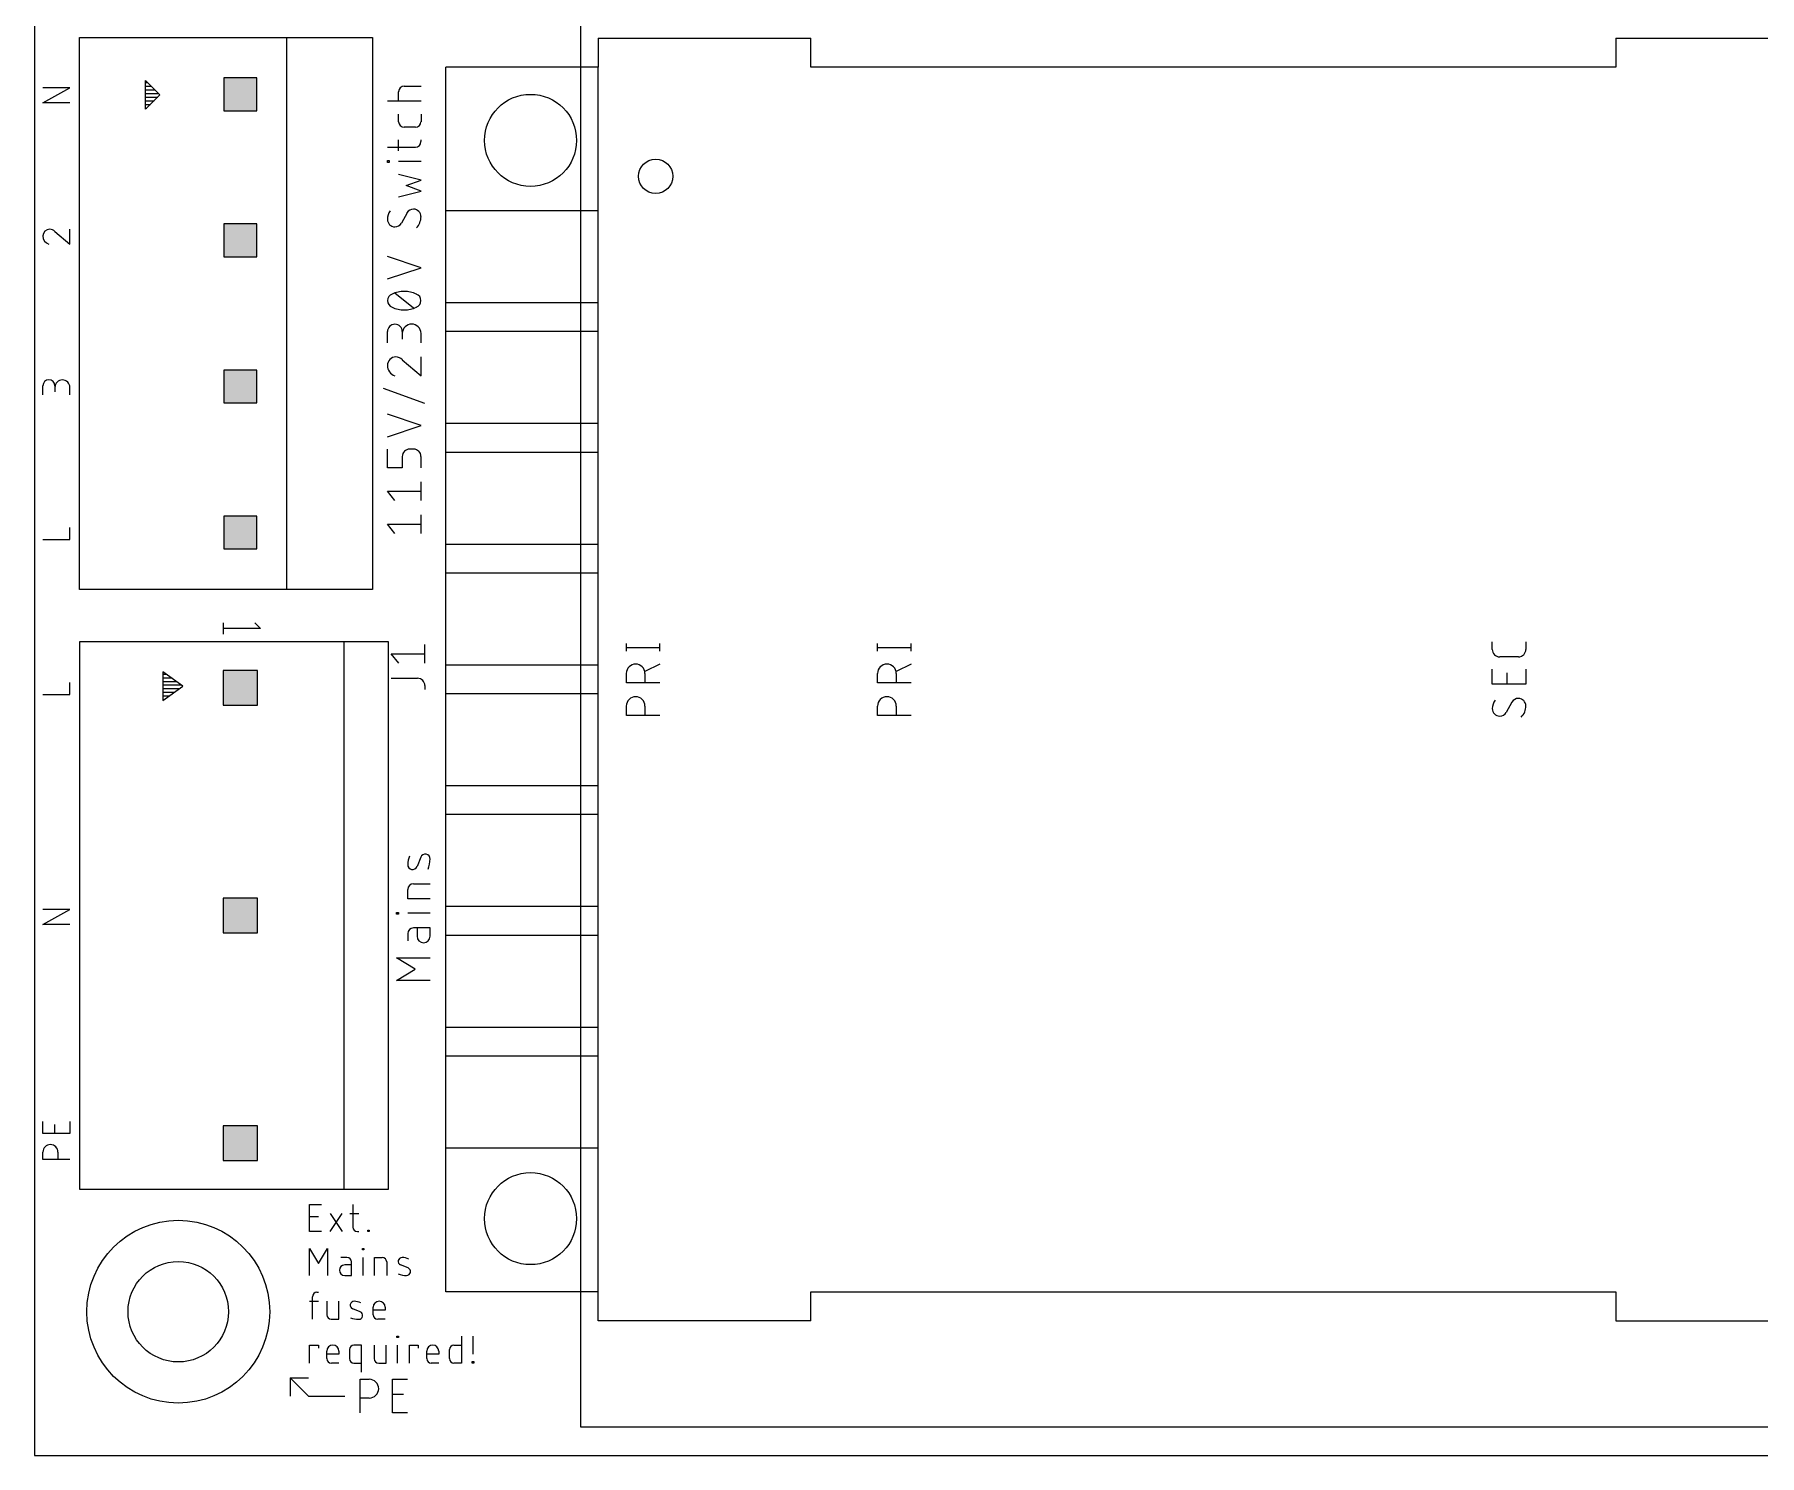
# Model space of a CAD drawing. Extents: x 0 to 3.54, y 0 to 3.31.
# Drawn here: x 0 to 2.362, y 0 to 1.946 of the extents above; entities that cross this region are included whole.
import ezdxf

# ---------------------------------------------------------------- set-up
doc = ezdxf.new("R2010")
doc.units = 0
doc.layers.add('DRAWING', color=7, linetype='Continuous')

# ---------------------------------------------------------------- blocks, each defined once
blk = doc.blocks.new('RECT')
at = {"linetype": 'Continuous'}
blk.add_hatch(color=7, dxfattribs=at).paths.add_polyline_path([(-0.0197, -0.0197), (0.0197, -0.0197), (0.0197, 0.0197), (-0.0197, 0.0197)])
blk.add_lwpolyline([(-0.0197, -0.0197), (0.0197, -0.0197), (0.0197, 0.0197), (-0.0197, 0.0197)], close=True, dxfattribs=at)

msp = doc.modelspace()

# ---------------------------------------------------------------- linework, layer by layer
at = {"layer": 'DRAWING'}
for p, q in [((0, 3.3071), (0, 0)), ((0.7482, 0.0389), (0.7482, 2.0861)), ((0.0614, 1.1858), (0.0614, 1.9417)), ((0.0614, 1.9417), (0.3449, 1.9417)), ((0.3449, 1.9417), (0.3449, 1.1858)), ((0.3449, 1.9417), (0.463, 1.9417)), ((0.463, 1.9417), (0.463, 1.1858)), ((0.7719, 1.9405), (0.7719, 1.9011)), ((0.7719, 1.9405), (1.0632, 1.9405)), ((1.0632, 1.9011), (1.0632, 1.9405)), ((2.1656, 1.9405), (2.1656, 1.9011)), ((2.1656, 1.9405), (2.4569, 1.9405)), ((0.5632, 0.2239), (0.5632, 1.9011)), ((0.7719, 1.9011), (0.5632, 1.9011)), ((0.7719, 0.2239), (0.7719, 1.9011)), ((2.1656, 1.9011), (1.0632, 1.9011)), ((0.0115, 1.8522), (0.0485, 1.8728)), ((0.0485, 1.8728), (0.0115, 1.8728)), ((0.152, 1.8827), (0.1717, 1.863)), ((0.152, 1.8433), (0.152, 1.8827)), ((0.152, 1.88), (0.1546, 1.88)), ((0.152, 1.875), (0.1596, 1.875)), ((0.152, 1.87), (0.1646, 1.87)), ((0.4986, 1.8546), (0.4986, 1.8673)), ((0.5063, 1.875), (0.5293, 1.875)), ((0.0485, 1.8522), (0.0115, 1.8522)), ((0.152, 1.865), (0.1696, 1.865)), ((0.1717, 1.863), (0.152, 1.8433)), ((0.152, 1.86), (0.1687, 1.86)), ((0.152, 1.855), (0.1637, 1.855)), ((0.152, 1.85), (0.1587, 1.85)), ((0.152, 1.845), (0.1537, 1.845)), ((0.5293, 1.8546), (0.4833, 1.8546)), ((0.4986, 1.8263), (0.4986, 1.8365)), ((0.5293, 1.8365), (0.5293, 1.8263)), ((0.4986, 1.7862), (0.4986, 1.8016)), ((0.5216, 1.8186), (0.5063, 1.8186)), ((0.5293, 1.799), (0.5293, 1.8016)), ((0.4833, 1.7914), (0.5216, 1.7914)), ((0.4833, 1.7705), (0.4833, 1.7731)), ((0.4833, 1.7731), (0.4858, 1.7731)), ((0.4858, 1.7731), (0.4858, 1.7705)), ((0.5293, 1.7718), (0.4986, 1.7718)), ((0.4858, 1.7705), (0.4833, 1.7705)), ((0.5293, 1.7464), (0.4986, 1.7541)), ((0.4986, 1.7234), (0.5293, 1.7311)), ((0.5088, 1.7388), (0.5293, 1.7464)), ((0.5293, 1.7311), (0.5088, 1.7388)), ((0.5101, 1.7014), (0.5024, 1.6874)), ((0.7719, 1.7042), (0.5632, 1.7042)), ((0.7719, 1.5782), (0.7719, 1.7042)), ((0.0485, 1.6585), (0.0485, 1.679)), ((0.0279, 1.6759), (0.0485, 1.6585)), ((0.5293, 1.6263), (0.4833, 1.6416)), ((0.4833, 1.6109), (0.5293, 1.6263)), ((0.519, 1.5711), (0.4935, 1.5915)), ((0.7719, 1.5782), (0.5632, 1.5782)), ((0.4833, 1.5235), (0.4833, 1.5388)), ((0.5037, 1.5388), (0.5037, 1.5286)), ((0.5293, 1.5235), (0.5293, 1.5363)), ((0.7719, 1.5389), (0.5632, 1.5389)), ((0.7719, 1.4129), (0.7719, 1.5389)), ((0.5037, 1.5002), (0.5293, 1.4785)), ((0.5293, 1.4785), (0.5293, 1.5041)), ((0.0115, 1.4522), (0.0115, 1.4646)), ((0.0279, 1.4646), (0.0279, 1.4563)), ((0.0485, 1.4522), (0.0485, 1.4625)), ((0.5344, 1.4406), (0.4781, 1.461)), ((0.5293, 1.4103), (0.4833, 1.4256)), ((0.4833, 1.3949), (0.5293, 1.4103)), ((0.7719, 1.4129), (0.5632, 1.4129)), ((0.4833, 1.3525), (0.4833, 1.3781)), ((0.519, 1.3781), (0.5139, 1.3781)), ((0.7719, 1.3735), (0.5632, 1.3735)), ((0.7719, 1.2475), (0.7719, 1.3735)), ((0.5037, 1.3525), (0.4833, 1.3525)), ((0.5037, 1.3678), (0.5037, 1.3525)), ((0.5293, 1.3525), (0.5293, 1.3678)), ((0.5293, 1.3075), (0.5293, 1.3331)), ((0.4935, 1.3075), (0.4833, 1.3203)), ((0.4833, 1.3203), (0.5293, 1.3203)), ((0.5293, 1.2625), (0.5293, 1.2881)), ((0.0115, 1.2543), (0.0485, 1.2543)), ((0.0485, 1.2543), (0.0485, 1.2707)), ((0.4935, 1.2625), (0.4833, 1.2753)), ((0.4833, 1.2753), (0.5293, 1.2753)), ((0.7719, 1.2475), (0.5632, 1.2475)), ((0.7719, 1.2082), (0.5632, 1.2082)), ((0.7719, 1.0822), (0.7719, 1.2082)), ((0.3449, 1.1858), (0.0614, 1.1858)), ((0.463, 1.1858), (0.3449, 1.1858)), ((0.2583, 1.1402), (0.2583, 1.1244)), ((0.3016, 1.1402), (0.3094, 1.1323)), ((0.0614, 1.1142), (0.0614, 0.3646)), ((0.4236, 1.1142), (0.0614, 1.1142)), ((0.3094, 1.1323), (0.2583, 1.1323)), ((0.4846, 1.1142), (0.4236, 1.1142)), ((0.4236, 1.1142), (0.4236, 0.3646)), ((0.4846, 0.3646), (0.4846, 1.1142)), ((0.5346, 1.085), (0.5346, 1.1106)), ((0.8105, 1.1014), (0.8105, 1.1116)), ((0.8565, 1.1014), (0.8565, 1.1116)), ((1.1546, 1.1014), (1.1546, 1.1116)), ((1.2006, 1.1014), (1.2006, 1.1116)), ((1.9963, 1.1037), (1.9963, 1.1139)), ((2.0423, 1.1139), (2.0423, 1.1037)), ((0.4988, 1.085), (0.4886, 1.0978)), ((0.4886, 1.0978), (0.5346, 1.0978)), ((0.8105, 1.1065), (0.8565, 1.1065)), ((1.1546, 1.1065), (1.2006, 1.1065)), ((2.0321, 1.0935), (2.0065, 1.0935)), ((0.1756, 1.0732), (0.1756, 1.0339)), ((0.2031, 1.0535), (0.1756, 1.0732)), ((0.1756, 1.07), (0.1801, 1.07)), ((0.1756, 1.065), (0.1871, 1.065)), ((0.4886, 1.0643), (0.5244, 1.0643)), ((0.7719, 1.0822), (0.5632, 1.0822)), ((0.8105, 1.058), (0.8105, 1.0708)), ((0.8565, 1.0836), (0.836, 1.0733)), ((0.836, 1.0708), (0.836, 1.058)), ((1.1546, 1.058), (1.1546, 1.0708)), ((1.2006, 1.0836), (1.1801, 1.0733)), ((1.1801, 1.0708), (1.1801, 1.058)), ((1.9963, 1.0562), (1.9963, 1.0766)), ((2.0167, 1.0562), (2.0167, 1.0715)), ((2.0423, 1.0766), (2.0423, 1.0562)), ((0.0115, 1.0418), (0.0485, 1.0418)), ((0.0485, 1.0418), (0.0485, 1.0582)), ((0.1756, 1.06), (0.1941, 1.06)), ((0.1756, 1.055), (0.2011, 1.055)), ((0.1756, 1.0339), (0.2031, 1.0535)), ((0.1756, 1.05), (0.1982, 1.05)), ((0.1756, 1.045), (0.1912, 1.045)), ((0.1756, 1.04), (0.1842, 1.04)), ((0.5346, 1.0541), (0.5346, 1.0489)), ((0.7719, 1.0428), (0.5632, 1.0428)), ((0.7719, 0.9168), (0.7719, 1.0428)), ((0.8565, 1.058), (0.8105, 1.058)), ((1.2006, 1.058), (1.1546, 1.058)), ((2.0423, 1.0562), (1.9963, 1.0562)), ((0.1756, 1.035), (0.1772, 1.035)), ((0.8105, 1.0134), (0.8105, 1.0262)), ((0.836, 1.0262), (0.836, 1.0134)), ((1.1546, 1.0134), (1.1546, 1.0262)), ((1.1801, 1.0262), (1.1801, 1.0134)), ((2.0231, 1.0315), (2.0155, 1.0175)), ((0.8565, 1.0134), (0.8105, 1.0134)), ((1.2006, 1.0134), (1.1546, 1.0134)), ((0.7719, 0.9168), (0.5632, 0.9168)), ((0.7719, 0.8775), (0.5632, 0.8775)), ((0.7719, 0.7515), (0.7719, 0.8775)), ((0.529, 0.8193), (0.5239, 0.8065)), ((0.5188, 0.7826), (0.5418, 0.7826)), ((0.5111, 0.7622), (0.5111, 0.775)), ((0.5418, 0.7622), (0.5111, 0.7622)), ((0.0115, 0.7272), (0.0485, 0.7478)), ((0.0485, 0.7478), (0.0115, 0.7478)), ((0.4958, 0.7411), (0.4958, 0.7437)), ((0.4958, 0.7437), (0.4983, 0.7437)), ((0.4983, 0.7411), (0.4958, 0.7411)), ((0.4983, 0.7437), (0.4983, 0.7411)), ((0.5418, 0.7424), (0.5111, 0.7424)), ((0.7719, 0.7515), (0.5632, 0.7515)), ((0.0485, 0.7272), (0.0115, 0.7272)), ((0.5111, 0.7147), (0.5111, 0.7045)), ((0.5418, 0.7224), (0.5188, 0.7224)), ((0.5239, 0.7224), (0.5239, 0.7109)), ((0.5418, 0.7109), (0.5418, 0.7224)), ((0.7719, 0.7121), (0.5632, 0.7121)), ((0.7719, 0.5861), (0.7719, 0.7121)), ((0.5213, 0.6659), (0.4958, 0.6813)), ((0.4958, 0.6813), (0.5418, 0.6813)), ((0.4958, 0.6506), (0.5213, 0.6659)), ((0.5418, 0.6506), (0.4958, 0.6506)), ((0.7719, 0.5861), (0.5632, 0.5861)), ((0.7719, 0.5468), (0.5632, 0.5468)), ((0.7719, 0.4208), (0.7719, 0.5468)), ((0.0115, 0.4408), (0.0115, 0.4572)), ((0.0279, 0.4408), (0.0279, 0.4531)), ((0.0485, 0.4572), (0.0485, 0.4408)), ((0.0485, 0.4408), (0.0115, 0.4408)), ((0.0115, 0.4053), (0.0115, 0.4155)), ((0.0485, 0.4053), (0.0115, 0.4053)), ((0.0321, 0.4155), (0.0321, 0.4053)), ((0.7719, 0.4208), (0.5632, 0.4208)), ((0.0614, 0.3646), (0.4236, 0.3646)), ((0.4236, 0.3646), (0.4846, 0.3646)), ((0.3765, 0.3065), (0.3765, 0.3435)), ((0.3765, 0.3435), (0.3929, 0.3435)), ((0.4049, 0.3065), (0.4213, 0.3312)), ((0.4049, 0.3312), (0.4213, 0.3065)), ((0.4319, 0.3312), (0.4442, 0.3312)), ((0.436, 0.3435), (0.436, 0.3127)), ((0.3765, 0.3271), (0.3888, 0.3271)), ((0.4565, 0.3065), (0.4565, 0.3086)), ((0.4565, 0.3086), (0.4585, 0.3086)), ((0.4585, 0.3086), (0.4585, 0.3065)), ((0.3929, 0.3065), (0.3765, 0.3065)), ((0.3765, 0.2465), (0.3765, 0.2835)), ((0.3765, 0.2835), (0.3888, 0.2629)), ((0.3888, 0.2629), (0.4012, 0.2835)), ((0.4012, 0.2835), (0.4012, 0.2465)), ((0.4421, 0.3065), (0.4442, 0.3065)), ((0.449, 0.2814), (0.449, 0.2835)), ((0.449, 0.2835), (0.4511, 0.2835)), ((0.4511, 0.2835), (0.4511, 0.2814)), ((0.4585, 0.3065), (0.4565, 0.3065)), ((0.4279, 0.2712), (0.4197, 0.2712)), ((0.4341, 0.2609), (0.4248, 0.2609)), ((0.4341, 0.2465), (0.4341, 0.265)), ((0.4511, 0.2814), (0.449, 0.2814)), ((0.45, 0.2465), (0.45, 0.2712)), ((0.4658, 0.2465), (0.4658, 0.2712)), ((0.4658, 0.2712), (0.4761, 0.2712)), ((0.4823, 0.265), (0.4823, 0.2465)), ((0.5116, 0.2568), (0.5013, 0.2609)), ((0.4248, 0.2465), (0.4341, 0.2465)), ((0.3806, 0.1865), (0.3806, 0.2173)), ((0.3868, 0.2235), (0.3888, 0.2235)), ((0.7719, 0.2239), (0.5632, 0.2239)), ((0.7719, 0.1845), (0.7719, 0.2239)), ((1.0632, 0.1845), (1.0632, 0.2239)), ((1.0632, 0.2239), (2.1656, 0.2239)), ((2.1656, 0.2239), (2.1656, 0.1845)), ((0.3765, 0.2112), (0.3888, 0.2112)), ((0.4002, 0.2112), (0.4002, 0.1927)), ((0.4167, 0.1865), (0.4167, 0.2112)), ((0.446, 0.1968), (0.4357, 0.2009)), ((0.4638, 0.1927), (0.4638, 0.2029)), ((0.4803, 0.1988), (0.4638, 0.1988)), ((0.4803, 0.2029), (0.4803, 0.1988)), ((0.4064, 0.1865), (0.4167, 0.1865)), ((0.4803, 0.1865), (0.47, 0.1865)), ((1.0632, 0.1845), (0.7719, 0.1845)), ((2.1656, 0.1845), (2.4569, 0.1845)), ((0.3765, 0.1265), (0.3765, 0.1512)), ((0.3765, 0.1512), (0.3888, 0.1512)), ((0.3888, 0.1512), (0.3888, 0.1471)), ((0.4003, 0.1327), (0.4003, 0.1429)), ((0.4167, 0.1429), (0.4167, 0.1388)), ((0.4313, 0.145), (0.4313, 0.1327)), ((0.4478, 0.1512), (0.4375, 0.1512)), ((0.4478, 0.1142), (0.4478, 0.1512)), ((0.4651, 0.1512), (0.4651, 0.1327)), ((0.4815, 0.1265), (0.4815, 0.1512)), ((0.4963, 0.1614), (0.4963, 0.1635)), ((0.4963, 0.1635), (0.4983, 0.1635)), ((0.4983, 0.1614), (0.4963, 0.1614)), ((0.4973, 0.1265), (0.4973, 0.1512)), ((0.4983, 0.1635), (0.4983, 0.1614)), ((0.5133, 0.1265), (0.5133, 0.1512)), ((0.5133, 0.1512), (0.5256, 0.1512)), ((0.5256, 0.1512), (0.5256, 0.1471)), ((0.5371, 0.1327), (0.5371, 0.1429)), ((0.5535, 0.1429), (0.5535, 0.1388)), ((0.5681, 0.1327), (0.5681, 0.145)), ((0.5743, 0.1512), (0.5846, 0.1512)), ((0.5846, 0.1635), (0.5846, 0.1265)), ((0.6005, 0.1388), (0.6005, 0.1635)), ((0.4167, 0.1388), (0.4003, 0.1388)), ((0.4167, 0.1265), (0.4065, 0.1265)), ((0.4375, 0.1265), (0.4478, 0.1265)), ((0.4713, 0.1265), (0.4815, 0.1265)), ((0.5535, 0.1388), (0.5371, 0.1388)), ((0.5535, 0.1265), (0.5433, 0.1265)), ((0.5846, 0.1265), (0.5743, 0.1265)), ((0.5995, 0.1265), (0.5995, 0.1286)), ((0.5995, 0.1286), (0.6015, 0.1286)), ((0.6015, 0.1265), (0.5995, 0.1265)), ((0.6015, 0.1286), (0.6015, 0.1265)), ((0.35, 0.1062), (0.375, 0.0813)), ((0.35, 0.1062), (0.35, 0.0813)), ((0.35, 0.1062), (0.375, 0.1062)), ((0.4458, 0.0583), (0.4458, 0.1043)), ((0.4458, 0.1043), (0.4585, 0.1043)), ((0.4902, 0.0583), (0.4902, 0.1043)), ((0.4902, 0.1043), (0.5106, 0.1043)), ((0.375, 0.0813), (0.425, 0.0813)), ((0.4585, 0.0787), (0.4458, 0.0787)), ((0.4902, 0.0838), (0.5055, 0.0838)), ((0.5106, 0.0583), (0.4902, 0.0583)), ((2.4805, 0.0389), (0.7482, 0.0389)), ((0, 0), (3.5433, 0))]:
    msp.add_line(p, q, dxfattribs=at)
for centre, radius in [((0.6793, 1.8007), 0.063), ((0.8506, 1.7515), 0.0236), ((0.6793, 0.3243), 0.063), ((0.1969, 0.1969), 0.1252), ((0.1969, 0.1969), 0.0688)]:
    msp.add_circle(centre, radius, dxfattribs=at)
for centre, radius, start, end in [((0.5063, 1.8673), 0.00767, 90.0009, 180), ((0.5063, 1.8263), 0.00767, 180, 270), ((0.5216, 1.8263), 0.00767, 270, 0), ((0.5216, 1.799), 0.00767, 270, 0), ((0.5024, 1.6925), 0.0192, 143.1294, 180), ((0.519, 1.6962), 0.0104, 90.0001, 149.4899), ((0.519, 1.6963), 0.0102, 0, 90), ((0.0208, 1.6698), 0.00925, 90, 180), ((0.0208, 1.6691), 0.00994, 43.6037, 90.0001), ((0.4935, 1.6925), 0.0102, 180, 270), ((0.4935, 1.6927), 0.0104, 269.9998, 329.4902), ((0.5077, 1.6963), 0.0216, 314.761, 359.9999), ((0.0234, 1.6698), 0.0119, 180.0002, 252.0556), ((0.4927, 1.5813), 0.00946, 108.924, 180.0001), ((0.5063, 1.5561), 0.0379, 90.0001, 115.9889), ((0.5063, 1.5561), 0.0379, 64.0112, 90), ((0.5198, 1.5813), 0.00946, 0, 71.0747), ((0.4927, 1.5813), 0.00946, 180, 251.0758), ((0.5063, 1.6064), 0.0379, 244.0111, 269.9999), ((0.5063, 1.6064), 0.0379, 270, 295.9888), ((0.5198, 1.5813), 0.00946, 288.9254, 359.9998), ((0.4935, 1.5388), 0.0102, 0, 180), ((0.5165, 1.5363), 0.0128, 0, 180), ((0.498, 1.4926), 0.0148, 180.0001, 252.0554), ((0.4948, 1.4926), 0.0115, 90, 180), ((0.4948, 1.4917), 0.0124, 43.6034, 90.0002), ((0.0197, 1.4646), 0.00822, 0, 180), ((0.0382, 1.4625), 0.0103, 0, 180), ((0.5139, 1.3678), 0.0102, 90, 180), ((0.519, 1.3678), 0.0102, 0, 90), ((2.0065, 1.1037), 0.0102, 180.0014, 270), ((2.0321, 1.1037), 0.0102, 270, 0), ((0.5244, 1.0541), 0.0102, 0, 90), ((0.8232, 1.0708), 0.0128, 0, 180), ((1.1673, 1.0708), 0.0128, 0, 180), ((0.8232, 1.0262), 0.0128, 0, 180), ((1.1673, 1.0262), 0.0128, 0, 180), ((2.0155, 1.0226), 0.0192, 143.1294, 180), ((2.0065, 1.0226), 0.0102, 180, 270), ((2.0065, 1.0228), 0.0104, 269.9998, 329.4902), ((2.0321, 1.0263), 0.0104, 90.0001, 149.4899), ((2.0321, 1.0264), 0.0102, 0, 90), ((2.0207, 1.0264), 0.0216, 314.761, 359.9999), ((0.5401, 0.8087), 0.029, 155.7611, 179.1819), ((0.5177, 0.809), 0.00663, 179.1818, 338.1989), ((0.5351, 0.8168), 0.00663, 359.1819, 158.1986), ((0.4984, 0.8174), 0.0433, 340.209, 359.1819), ((0.5188, 0.775), 0.00767, 90.0009, 180), ((0.5188, 0.7147), 0.00767, 90, 180), ((0.5328, 0.7109), 0.00894, 180, 0), ((0.0218, 0.4155), 0.0103, 0, 180), ((0.4421, 0.3127), 0.00617, 180, 270), ((0.4248, 0.2537), 0.00719, 90, 270), ((0.4279, 0.265), 0.00617, 0, 90), ((0.4761, 0.265), 0.00617, 0.0011, 90), ((0.5033, 0.2658), 0.00533, 89.1826, 248.1983), ((0.503, 0.2478), 0.0233, 65.7606, 89.1826), ((0.51, 0.2814), 0.0349, 250.2085, 269.1826), ((0.5096, 0.2518), 0.00533, 269.1826, 68.1983), ((0.3868, 0.2173), 0.00617, 90.0011, 180), ((0.4064, 0.1927), 0.00617, 180, 270), ((0.4377, 0.2058), 0.00533, 89.1826, 248.1983), ((0.4374, 0.1878), 0.0233, 65.7606, 89.1826), ((0.444, 0.1918), 0.00533, 269.1826, 68.1983), ((0.472, 0.2029), 0.00822, 0, 180), ((0.47, 0.1927), 0.00617, 180, 270), ((0.4444, 0.2214), 0.0349, 250.2085, 269.1826), ((0.4085, 0.1429), 0.00822, 0, 180), ((0.4375, 0.145), 0.00617, 90, 180), ((0.5453, 0.1429), 0.00822, 0, 180), ((0.5743, 0.145), 0.00617, 90, 180), ((0.4065, 0.1327), 0.00617, 180, 270), ((0.4375, 0.1327), 0.00617, 180, 270), ((0.4713, 0.1327), 0.00617, 180, 270), ((0.5433, 0.1327), 0.00617, 180, 270), ((0.5743, 0.1327), 0.00617, 180, 270), ((0.4585, 0.0915), 0.0128, 270, 90)]:
    msp.add_arc(centre, radius, start, end, dxfattribs=at)

# ---------------------------------------------------------------- block references
at = {"layer": 'DRAWING', "rotation": 270}
for p, xscale, yscale in [((0.2819, 1.8638), 1.139999999999999, 1.139999999999999), ((0.2819, 1.6638), 1.139999999999999, 1.139999999999999), ((0.2819, 1.4638), 1.139999999999999, 1.139999999999999), ((0.2819, 1.2638), 1.139999999999999, 1.139999999999999), ((0.2819, 1.0512), 1.199999999999999, 1.199999999999999), ((0.2819, 0.7394), 1.199999999999999, 1.199999999999999), ((0.2819, 0.4276), 1.199999999999999, 1.199999999999999)]:
    msp.add_blockref('RECT', p, dxfattribs=dict(at, xscale=xscale, yscale=yscale))

doc.saveas('drawing.dxf')
